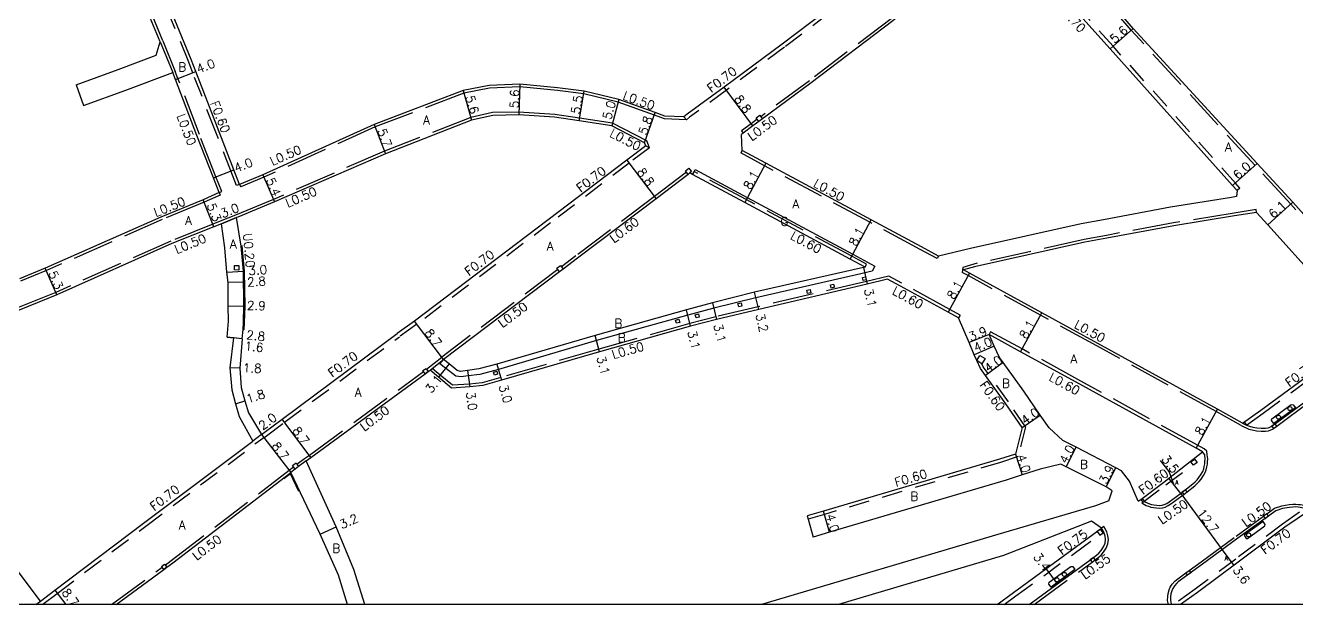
# Model space of a CAD drawing. Header units: metres. Extents: x -8800 to -8000, y -111600 to -110998.
# Drawn here: x -8677.7 to -8446.2, y -111600 to -111494.7 of the extents above; entities that cross this region are included whole.
import ezdxf

# ---------------------------------------------------------------- set-up
doc = ezdxf.new("R2010")
doc.units = ezdxf.units.M
doc.header["$LTSCALE"] = 2.5
doc.linetypes.add('22320', pattern=[2.5, 1.5, -1])
doc.linetypes.add('22330', pattern=[4, 3, -1])
doc.layers.get('0').update_dxf_attribs({"color": 150})
for name, color, linetype in [('2101000', 7, 'Continuous'), ('2101001', 1, 'Continuous'), ('2102000', 4, 'Continuous'), ('2102001', 191, 'Continuous'), ('2213000', 3, 'Continuous'), ('2231000', 4, 'Continuous'), ('2232000', 120, '22320'), ('2233000', 120, '22330'), ('2235000', 4, 'Continuous'), ('2236100', 7, 'Continuous'), ('2238000', 3, 'Continuous'), ('6165200', 90, '61300'), ('9107000', 139, 'Continuous'), ('9201100', 215, 'Continuous'), ('9201500', 222, 'Continuous'), ('9201600', 7, 'Continuous'), ('9202100', 82, 'Continuous'), ('9202200', 82, 'Continuous'), ('9203500', 155, 'Continuous'), ('999', 7, 'Continuous')]:
    doc.layers.add(name, color=color, linetype=linetype)
doc.styles.add('Dm_Anotation', font='txt.shx', dxfattribs={"bigfont": 'pscdm.shx'})
doc.linetypes.add('61300', pattern='A,2,-0.75,[1,dmdr.shx,S=0.15,R=0,X=0,Y=0],-0.75', length=3.5)

# ---------------------------------------------------------------- blocks, each defined once
blk = doc.blocks.new('223800')
blk.add_circle((0, 0), 0.75)

msp = doc.modelspace()

# ---------------------------------------------------------------- linework, layer by layer
at = {"layer": '2101000'}
for points in [[(-8653.11, -111497.64), (-8654.92, -111493.25), (-8656.59, -111490.03), (-8662.25, -111482.76), (-8669.36, -111470.93), (-8670.87, -111468.47), (-8672.94, -111464.53), (-8674.32, -111461.91), (-8676.77, -111456.92), (-8677.54, -111455.29)], [(-8503.62, -111470.5), (-8507.29, -111473.31), (-8516.75, -111480.55), (-8539.85, -111498.06), (-8550.42, -111505.86), (-8557.13, -111510.81), (-8557.75, -111511.27)], [(-8428.67, -111547.15), (-8432.57, -111542.72), (-8446.88, -111526.82), (-8453.37, -111519.79), (-8475.94, -111495.18), (-8486.23, -111483.15), (-8492.78, -111476.09), (-8493.5, -111475.32)], [(-8499.48, -111478.41), (-8501.94, -111480.3), (-8511.45, -111487.58), (-8519.08, -111493.36), (-8519.71, -111493.84), (-8534.6, -111505.12), (-8543.45, -111511.65), (-8544.09, -111512.12), (-8545.19, -111512.94), (-8546.96, -111514.24), (-8547.28, -111514.48)], [(-8457.02, -111524.69), (-8457.83, -111523.8), (-8480.12, -111498.9), (-8490.6, -111487.21), (-8493.46, -111484.02), (-8497.04, -111480.03), (-8498.13, -111478.81)], [(-8638.66, -111523.58), (-8639.7, -111520.91), (-8642.7, -111513.22), (-8646.62, -111503.04), (-8647.46, -111500.83), (-8651.28, -111491.57)], [(-8642.37, -111525.07), (-8643.42, -111522.37), (-8646.43, -111514.67), (-8650.35, -111504.47), (-8650.83, -111503.22)], [(-8557.75, -111511.27), (-8561.21, -111511.13), (-8562.96, -111510.51), (-8569.57, -111508.12), (-8575.89, -111506.61), (-8580.74, -111506), (-8587.62, -111505.34), (-8593.21, -111505.57), (-8597.96, -111506.49), (-8614.14, -111512.65), (-8634.42, -111521.8)], [(-8564.7, -111516.54), (-8564.9, -111515.98), (-8570.89, -111512.94), (-8576.82, -111512.03), (-8581.32, -111511.37), (-8587.79, -111510.94), (-8592.52, -111511.01), (-8596.42, -111511.88), (-8612.11, -111517.98), (-8632.29, -111526.76), (-8639, -111529.53), (-8639.2, -111529.61)], [(-8511.39, -111536.64), (-8514.5, -111534.95), (-8523.65, -111530.03), (-8542.84, -111519.73), (-8547.16, -111517.41), (-8547.28, -111514.48)], [(-8564.7, -111516.54), (-8568.15, -111519.15), (-8582.48, -111530.01), (-8606.78, -111548.46), (-8609.96, -111550.72)], [(-8634.42, -111521.8), (-8638.66, -111523.58)], [(-8556.66, -111521.49), (-8556.98, -111521.74), (-8562.83, -111526.17), (-8577.11, -111536.98), (-8579.74, -111538.97), (-8580.38, -111539.45), (-8601.55, -111555.4)], [(-8524.77, -111538.62), (-8527.48, -111537.17), (-8546.67, -111526.86), (-8556.16, -111521.77), (-8556.66, -111521.49)], [(-8642.37, -111525.07), (-8645.31, -111526.35), (-8652.98, -111529.51), (-8674.05, -111538.8), (-8678.76, -111540.72)], [(-8457.12, -111525.79), (-8458.03, -111525.95), (-8469.12, -111527.73), (-8481.32, -111529.99), (-8485.4, -111530.74), (-8505.58, -111535.23), (-8511.39, -111536.64)], [(-8457.02, -111524.69), (-8457.12, -111525.79)], [(-8453.46, -111528.66), (-8457.48, -111529.3), (-8468.52, -111531.08), (-8480.71, -111533.33), (-8484.73, -111534.08), (-8504.84, -111538.55), (-8506.81, -111539.14)], [(-8433.69, -111550.67), (-8437.14, -111546.76), (-8451.39, -111530.93), (-8453.46, -111528.66)], [(-8641.98, -111530.73), (-8643.34, -111531.27), (-8651.02, -111534.35), (-8671.96, -111543.67), (-8682.46, -111547.93), (-8694.72, -111552.77)], [(-8640.95, -111551.39), (-8640.66, -111548.42), (-8640.76, -111545.63), (-8640.74, -111541.44), (-8640.97, -111539.56), (-8641.37, -111535.12), (-8641.98, -111530.73)], [(-8638.17, -111551.68), (-8638.04, -111549.95), (-8637.95, -111548.71), (-8637.87, -111545.71), (-8637.98, -111539.35), (-8638.39, -111534.79), (-8639.2, -111529.61)], [(-8524.77, -111538.62), (-8525.04, -111538.68), (-8544.88, -111543.2), (-8552.54, -111545.13), (-8557.28, -111546.36), (-8573.93, -111551.03), (-8591.8, -111556.28), (-8595.09, -111557.15), (-8597.15, -111557.43), (-8598.45, -111557.6)], [(-8456, -111566.98), (-8460.58, -111564.46), (-8482.34, -111552.5), (-8492.57, -111546.92), (-8505.75, -111539.72), (-8506.81, -111539.14)], [(-8520.65, -111540.83), (-8524.35, -111541.7), (-8544.12, -111546.31), (-8551.8, -111548.14), (-8556.54, -111549.37), (-8573.11, -111554.02), (-8590.95, -111559.16), (-8594.38, -111560.14), (-8596.75, -111560.4), (-8600.05, -111560.63), (-8602.44, -111558.65), (-8603.98, -111557.37)], [(-8507.74, -111547.86), (-8509.63, -111546.83), (-8518.32, -111542.09), (-8520.65, -111540.83)], [(-8496.17, -111567.78), (-8499.1, -111563.5), (-8502.84, -111558.34), (-8503.76, -111557.07), (-8504.43, -111555.61), (-8504.91, -111554.56), (-8505.8, -111552.36), (-8507.74, -111547.86)], [(-8640.95, -111551.39), (-8639.76, -111551.51)], [(-8639.76, -111551.51), (-8640.43, -111556.93), (-8640.06, -111560.97), (-8639.41, -111563.47), (-8638.73, -111565.78), (-8636.28, -111570.29)], [(-8638.17, -111551.68), (-8638.63, -111556.99), (-8638.36, -111560.49), (-8637.69, -111562.92), (-8637.01, -111565.13), (-8634.68, -111569.09)], [(-8634.68, -111569.09), (-8634.19, -111568.73), (-8630.88, -111566.25), (-8609.96, -111550.72)], [(-8463.28, -111572.22), (-8464.48, -111571.56), (-8486.3, -111559.57), (-8496.45, -111554.03), (-8502.18, -111550.9)], [(-8475.05, -111581.21), (-8476.62, -111577.54), (-8478.08, -111575.66), (-8479.12, -111575.1), (-8486.34, -111571.37), (-8488.72, -111570.18), (-8491.25, -111567.88), (-8492.87, -111565.52), (-8495.84, -111561.18), (-8499.61, -111555.99), (-8500.29, -111555.05), (-8501.24, -111552.97), (-8502.18, -111550.9)], [(-8456, -111566.98), (-8452.66, -111564.62), (-8433.69, -111550.67)], [(-8598.45, -111557.6), (-8599.02, -111557.4), (-8600.52, -111556.21), (-8601.55, -111555.4)], [(-8626.53, -111573.85), (-8625.67, -111573.22), (-8604.86, -111558.02), (-8604.3, -111557.6), (-8603.98, -111557.37)], [(-8496.17, -111567.78), (-8497.38, -111572.63)], [(-8674.92, -111599.37), (-8672.28, -111597.41), (-8656.18, -111585.18), (-8636.28, -111570.29)], [(-8497.38, -111572.63), (-8500.25, -111573.57), (-8532.34, -111583.01), (-8535.32, -111583.89)], [(-8475.05, -111581.21), (-8474.55, -111580.9), (-8470.33, -111577.74), (-8463.28, -111572.22)], [(-8615.85, -111600), (-8617.86, -111593.6), (-8621.09, -111585.89), (-8626.53, -111573.85)], [(-8489.09, -111574.47), (-8492.87, -111575.35), (-8496.13, -111576.43), (-8499.08, -111577.4), (-8531.21, -111586.85), (-8534.19, -111587.73)], [(-8480.35, -111581.13), (-8479.77, -111579.29), (-8480.86, -111578.59), (-8488.13, -111574.95), (-8489.09, -111574.47)], [(-8661.13, -111600), (-8652.47, -111593.63), (-8651.91, -111593.21), (-8650.8, -111592.4), (-8629.35, -111575.97)], [(-8618.99, -111600), (-8620.68, -111594.67), (-8624.01, -111587.19), (-8629.35, -111575.97)], [(-8480.35, -111581.13), (-8482.82, -111582.02)], [(-8443.84, -111582.87), (-8448.29, -111585.94), (-8456.81, -111592.31), (-8464.21, -111597.81), (-8467.34, -111600)]]:
    msp.add_lwpolyline(points, dxfattribs=at)
at = {"layer": '2101000', "elevation": 9.8}
msp.add_lwpolyline([(-8500.72, -111600), (-8497.73, -111597.82), (-8487.11, -111590.07), (-8481.71, -111586.13), (-8483.53, -111584.83)], dxfattribs=at)
at = {"layer": '2101001'}
msp.add_lwpolyline([(-8535.32, -111583.89), (-8535.15, -111584.47), (-8534.19, -111587.73)], dxfattribs=at)
at = {"layer": '2102000'}
for points in [[(-8653.88, -111500.08), (-8653.11, -111497.64)], [(-8668.44, -111505.43), (-8660.78, -111502.66), (-8653.88, -111500.08)], [(-8667.08, -111509.19), (-8659.38, -111506.41), (-8650.83, -111503.22)], [(-8674.92, -111599.37), (-8682.09, -111589.88), (-8681.48, -111587.04), (-8689.57, -111569.83)], [(-8482.82, -111582.02), (-8500.6, -111587.24), (-8543.64, -111600)], [(-8483.53, -111584.83), (-8499.56, -111591.1), (-8529.57, -111600)]]:
    msp.add_lwpolyline(points, dxfattribs=at)
at = {"layer": '2102001'}
msp.add_lwpolyline([(-8668.44, -111505.43), (-8667.08, -111509.19)], dxfattribs=at)
at = {"layer": '2213000'}
for points, elevation in [([(-8455.29, -111567.39), (-8454.72, -111567.58), (-8454.15, -111567.73), (-8453.39, -111567.87), (-8452.63, -111567.91), (-8451.85, -111567.92), (-8451.38, -111567.86), (-8451.14, -111567.79), (-8450.82, -111567.64), (-8450.03, -111567.07), (-8435.04, -111556), (-8434.6, -111555.68), (-8434.16, -111555.27), (-8433.99, -111555), (-8433.78, -111554.59), (-8433.61, -111554.04), (-8433.51, -111553.47), (-8433.44, -111552.85), (-8433.44, -111552.29), (-8433.5, -111551.54), (-8433.56, -111551.34)], 9.48), ([(-8473.93, -111581.2), (-8473.63, -111581.38), (-8473.36, -111581.52), (-8472.97, -111581.67), (-8472.62, -111581.79), (-8472.15, -111581.87), (-8471.64, -111581.94), (-8471.12, -111581.96), (-8470.64, -111581.9), (-8470.26, -111581.8), (-8469.78, -111581.59), (-8469.37, -111581.31), (-8467.35, -111579.83), (-8465.05, -111578.06), (-8464.67, -111577.7), (-8464.3, -111577.29), (-8463.96, -111576.9), (-8463.53, -111576.26), (-8463.27, -111575.79), (-8463.09, -111575.32), (-8462.98, -111574.86), (-8462.9, -111574.42), (-8462.86, -111573.99), (-8462.85, -111573.53), (-8462.91, -111572.79), (-8463.28, -111572.22)], 9.53)]:
    msp.add_lwpolyline(points, dxfattribs=dict(at, elevation=elevation))
for points in [[(-8443.84, -111582.87), (-8444.57, -111582.54), (-8444.89, -111582.44), (-8445.21, -111582.38), (-8445.55, -111582.33), (-8445.88, -111582.3), (-8446.35, -111582.25), (-8446.85, -111582.26), (-8447.49, -111582.32), (-8448.76, -111582.55), (-8449.95, -111582.93), (-8456.9, -111587.95), (-8463.28, -111592.65), (-8467.73, -111595.89), (-8467.98, -111596.1), (-8468.42, -111596.58), (-8468.72, -111597.06), (-8468.9, -111597.48), (-8469.05, -111598.06), (-8469.13, -111598.6), (-8469.15, -111599.23), (-8469.01, -111599.96), (-8469, -111600)], [(-8494.88, -111600), (-8483.85, -111591.93), (-8482.92, -111591.25), (-8482.16, -111590.64), (-8481.74, -111590.16), (-8481.31, -111589.5), (-8481.05, -111588.84), (-8480.96, -111588.18), (-8481.03, -111587.58), (-8481.2, -111586.99), (-8481.46, -111586.49), (-8481.71, -111586.13)]]:
    msp.add_lwpolyline(points, dxfattribs=at)
at = {"layer": '2231000'}
for points in [[(-8638.19, -111534.76), (-8638.39, -111534.79)], [(-8637.84, -111549.96), (-8637.75, -111548.72), (-8637.67, -111545.71), (-8637.78, -111539.34), (-8638.19, -111534.76)], [(-8638.04, -111549.95), (-8637.84, -111549.96)]]:
    msp.add_lwpolyline(points, dxfattribs=at)
at = {"layer": '2232000'}
for points in [[(-8502.79, -111470.75), (-8506.86, -111473.87), (-8516.33, -111481.11), (-8539.43, -111498.62), (-8550, -111506.42), (-8556.71, -111511.37), (-8557.27, -111511.8)], [(-8456.5, -111524.23), (-8457.31, -111523.33), (-8479.6, -111498.43), (-8490.08, -111486.74), (-8492.94, -111483.56)], [(-8638.66, -111523.58), (-8639.22, -111523.79), (-8640.26, -111521.13), (-8643.26, -111513.44), (-8647.18, -111503.25), (-8648.02, -111501.06), (-8651.83, -111491.82)], [(-8557.75, -111511.27), (-8557.27, -111511.8)], [(-8564.04, -111516.92), (-8567.72, -111519.71), (-8582.05, -111530.57), (-8606.37, -111549.02), (-8609.55, -111551.29)], [(-8564.7, -111516.54), (-8564.04, -111516.92)], [(-8456.5, -111524.23), (-8457.02, -111524.69)], [(-8634.26, -111569.65), (-8633.77, -111569.29), (-8630.46, -111566.81), (-8609.55, -111551.29)], [(-8456, -111566.98), (-8455.29, -111567.39), (-8452.24, -111565.19), (-8434.47, -111552.02)], [(-8495.52, -111567.66), (-8498.61, -111563.15), (-8502.36, -111557.99), (-8503.24, -111556.77), (-8503.5, -111556.2)], [(-8495.52, -111567.66), (-8496.88, -111573.09)], [(-8634.68, -111569.09), (-8636.28, -111570.29)], [(-8634.26, -111569.65), (-8635.86, -111570.85)], [(-8674.5, -111599.93), (-8671.86, -111597.97), (-8655.76, -111585.74), (-8635.86, -111570.85)], [(-8496.88, -111573.09), (-8500.07, -111574.15), (-8532.17, -111583.59), (-8535.15, -111584.47)], [(-8474.55, -111580.9), (-8474.19, -111581.39), (-8469.97, -111578.22), (-8465.05, -111574.54)], [(-8499.43, -111600), (-8497.28, -111598.44), (-8486.66, -111590.69), (-8482.05, -111587.33)], [(-8675.78, -111600), (-8674.92, -111599.37)], [(-8674.5, -111599.93), (-8674.6, -111600)]]:
    msp.add_lwpolyline(points, dxfattribs=at)
at = {"layer": '2232000', "elevation": 1.54}
msp.add_lwpolyline([(-8445.66, -111583.19), (-8448.71, -111585.36), (-8457.24, -111591.73), (-8464.63, -111597.22), (-8468.6, -111600)], dxfattribs=at)
at = {"layer": '2233000'}
for points in [[(-8652.65, -111497.45), (-8654.47, -111493.04), (-8656.16, -111489.76), (-8661.84, -111482.47), (-8668.93, -111470.67), (-8670.43, -111468.22), (-8672.5, -111464.3), (-8673.87, -111461.68), (-8676.31, -111456.7), (-8677.08, -111455.07)], [(-8428.67, -111547.15), (-8429.09, -111547.43), (-8432.94, -111543.06), (-8447.25, -111527.16), (-8453.74, -111520.12), (-8476.31, -111495.51), (-8486.6, -111483.48), (-8493.15, -111476.43), (-8493.87, -111475.66)], [(-8520.02, -111493.44), (-8534.9, -111504.72), (-8543.74, -111511.25)], [(-8653.11, -111497.64), (-8650.83, -111503.22)], [(-8652.65, -111497.45), (-8650.37, -111503.04)], [(-8641.9, -111524.88), (-8642.96, -111522.19), (-8645.97, -111514.49), (-8649.88, -111504.29), (-8650.37, -111503.04)], [(-8557.27, -111511.8), (-8561.31, -111511.62), (-8563.13, -111510.98), (-8569.72, -111508.6), (-8575.98, -111507.1), (-8580.79, -111506.5), (-8587.63, -111505.84), (-8593.15, -111506.06), (-8597.82, -111506.97), (-8613.95, -111513.11), (-8634.22, -111522.26), (-8638.46, -111524.04)], [(-8564.04, -111516.92), (-8564.49, -111515.62), (-8570.73, -111512.46), (-8576.75, -111511.53), (-8581.27, -111510.88), (-8587.78, -111510.44), (-8592.58, -111510.51), (-8596.57, -111511.4), (-8612.3, -111517.52), (-8632.48, -111526.3), (-8639.39, -111529.15)], [(-8544.39, -111511.72), (-8545.49, -111512.54), (-8547.26, -111513.84)], [(-8547.26, -111513.84), (-8546.96, -111514.24)], [(-8547.16, -111517.41), (-8547.39, -111517.85)], [(-8511.63, -111537.08), (-8514.73, -111535.39), (-8523.88, -111530.47), (-8543.07, -111520.17), (-8547.39, -111517.85)], [(-8557.28, -111521.34), (-8563.13, -111525.77), (-8577.41, -111536.58), (-8580.04, -111538.57)], [(-8555.87, -111521.24), (-8556.16, -111521.77)], [(-8524.77, -111538.62), (-8524.49, -111538.09), (-8527.19, -111536.64), (-8546.39, -111526.33), (-8555.87, -111521.24)], [(-8642.17, -111525.52), (-8645.11, -111526.81), (-8652.78, -111529.97), (-8673.85, -111539.26), (-8678.57, -111541.18)], [(-8642.37, -111525.07), (-8641.9, -111524.88)], [(-8642.37, -111525.07), (-8642.17, -111525.52)], [(-8453.54, -111528.16), (-8457.56, -111528.81), (-8468.61, -111530.59), (-8480.8, -111532.84), (-8484.83, -111533.59), (-8504.96, -111538.06), (-8506.95, -111538.66)], [(-8453.46, -111528.66), (-8453.54, -111528.16)], [(-8642.17, -111530.26), (-8643.52, -111530.81), (-8651.21, -111533.89), (-8672.15, -111543.21), (-8682.65, -111547.47), (-8694.91, -111552.31)], [(-8639.39, -111529.15), (-8642.17, -111530.26)], [(-8639.2, -111529.61), (-8641.98, -111530.73)], [(-8511.39, -111536.64), (-8511.63, -111537.08)], [(-8520.44, -111540.27), (-8524.47, -111541.21), (-8544.24, -111545.83), (-8551.92, -111547.66), (-8556.67, -111548.89), (-8573.25, -111553.54), (-8591.09, -111558.68), (-8594.48, -111559.64), (-8596.79, -111559.9), (-8599.88, -111560.12), (-8602.12, -111558.26), (-8603.58, -111557.05)], [(-8580.68, -111539.05), (-8601.85, -111555)], [(-8507.45, -111547.34), (-8509.34, -111546.3), (-8518.04, -111541.56), (-8520.44, -111540.27)], [(-8506.95, -111538.66), (-8507.05, -111539.58)], [(-8456.24, -111567.41), (-8460.82, -111564.9), (-8482.58, -111552.94), (-8492.81, -111547.36), (-8505.99, -111540.16), (-8507.05, -111539.58)], [(-8507.45, -111547.34), (-8507.74, -111547.86)], [(-8501.9, -111550.37), (-8502.18, -111550.9)], [(-8462.99, -111571.69), (-8464.19, -111571.03), (-8486.01, -111559.04), (-8496.16, -111553.5), (-8501.9, -111550.37)], [(-8604.61, -111557.18), (-8601.85, -111555)], [(-8603.98, -111557.37), (-8603.58, -111557.05), (-8601.55, -111555.4)], [(-8626.82, -111573.44), (-8625.96, -111572.81), (-8605.16, -111557.61)], [(-8449.77, -111567.52), (-8435.87, -111557.26)], [(-8456.24, -111567.41), (-8454.87, -111568.08), (-8454.26, -111568.24), (-8453.45, -111568.38), (-8452.64, -111568.43), (-8451.82, -111568.43), (-8451.28, -111568.37), (-8450.96, -111568.28), (-8450.55, -111568.09), (-8450.38, -111567.97)], [(-8466.13, -111579.5), (-8464.73, -111578.43), (-8464.32, -111578.04), (-8463.93, -111577.61), (-8463.58, -111577.19), (-8463.12, -111576.52), (-8462.83, -111575.99), (-8462.63, -111575.47), (-8462.5, -111574.96), (-8462.42, -111574.49), (-8462.37, -111574.01), (-8462.36, -111573.51), (-8462.43, -111572.74), (-8462.52, -111572.11), (-8462.99, -111571.69)], [(-8629.65, -111575.57), (-8628.85, -111574.97)], [(-8628.21, -111574.49), (-8626.82, -111573.44)], [(-8626.53, -111573.85), (-8627.91, -111574.89)], [(-8652.21, -111592.81), (-8651.1, -111592), (-8629.65, -111575.57)], [(-8628.55, -111575.37), (-8629.35, -111575.97)], [(-8474.19, -111581.39), (-8474.35, -111581.51), (-8473.87, -111581.8), (-8473.56, -111581.96), (-8473.14, -111582.12), (-8472.74, -111582.26), (-8472.22, -111582.35), (-8471.68, -111582.42), (-8471.1, -111582.45), (-8470.54, -111582.38), (-8470.1, -111582.26), (-8469.55, -111582.01), (-8469.09, -111581.7), (-8467.06, -111580.22), (-8466.73, -111579.96)], [(-8451.58, -111583.48), (-8450.18, -111582.47), (-8448.88, -111582.05), (-8447.55, -111581.82), (-8446.88, -111581.76), (-8446.33, -111581.74), (-8445.83, -111581.79), (-8445.49, -111581.83), (-8445.13, -111581.88), (-8444.76, -111581.95), (-8444.41, -111582.05), (-8443.86, -111582.25), (-8443.6, -111582.43)], [(-8465.74, -111593.81), (-8463.58, -111592.25), (-8457.2, -111587.54), (-8452.18, -111583.91)], [(-8482.85, -111591.85), (-8482.61, -111591.67), (-8481.79, -111591.02), (-8481.32, -111590.47), (-8480.84, -111589.75), (-8480.53, -111588.98), (-8480.43, -111588.18), (-8480.52, -111587.48), (-8480.7, -111586.79), (-8481.01, -111586.22), (-8481.28, -111585.83), (-8481.71, -111586.13)], [(-8661.97, -111600), (-8652.77, -111593.22)], [(-8493.99, -111600), (-8483.43, -111592.28)], [(-8469.52, -111600), (-8469.66, -111599.27), (-8469.64, -111598.55), (-8469.55, -111597.96), (-8469.38, -111597.31), (-8469.17, -111596.83), (-8468.82, -111596.28), (-8468.34, -111595.73), (-8468.04, -111595.49), (-8466.32, -111594.24)]]:
    msp.add_lwpolyline(points, dxfattribs=at)
at = {"layer": '2233000', "flags": 128}
msp.add_lwpolyline([(-8638.66, -111523.58), (-8638.46, -111524.04)], dxfattribs=at)
at = {"layer": '2235000'}
for points in [[(-8544.09, -111512.12), (-8544.39, -111511.72), (-8544.56, -111511.48), (-8543.92, -111511), (-8543.74, -111511.25), (-8543.45, -111511.65)], [(-8556.98, -111521.74), (-8557.28, -111521.34), (-8557.46, -111521.1), (-8556.83, -111520.62), (-8556.71, -111520.77), (-8556.34, -111521.25), (-8556.66, -111521.49)], [(-8639.61, -111539.14), (-8639.6, -111538.64), (-8639.6, -111538.34), (-8638.8, -111538.35), (-8638.8, -111538.65), (-8638.81, -111539.15)], [(-8580.38, -111539.45), (-8580.68, -111539.05), (-8580.86, -111538.81), (-8580.22, -111538.33), (-8580.04, -111538.57), (-8579.74, -111538.97)], [(-8525.11, -111541.08), (-8525.25, -111540.5), (-8524.67, -111540.36), (-8524.53, -111540.95)], [(-8535.22, -111543.42), (-8535.36, -111542.83), (-8534.78, -111542.69), (-8534.64, -111543.28)], [(-8530.94, -111542.42), (-8531.08, -111541.83), (-8530.49, -111541.69), (-8530.35, -111542.28)], [(-8547.76, -111545.84), (-8547.9, -111545.26), (-8547.32, -111545.12), (-8547.18, -111545.71)], [(-8555.52, -111547.87), (-8555.67, -111547.29), (-8555.09, -111547.14), (-8554.94, -111547.72)], [(-8559.09, -111548.83), (-8559.25, -111548.25), (-8558.66, -111548.1), (-8558.51, -111548.68)], [(-8504.43, -111555.61), (-8503.84, -111554.68), (-8502.91, -111555.27), (-8503.5, -111556.2)], [(-8604.86, -111558.02), (-8605.16, -111557.61), (-8605.28, -111557.45), (-8604.71, -111557.04), (-8604.61, -111557.18), (-8604.3, -111557.6)], [(-8592.25, -111558.28), (-8592.41, -111557.7), (-8591.83, -111557.54), (-8591.67, -111558.12)], [(-8450.69, -111567.55), (-8450.38, -111567.97), (-8449.77, -111567.52), (-8450.08, -111567.1)], [(-8628.55, -111575.37), (-8628.85, -111574.97), (-8629.03, -111574.73), (-8628.39, -111574.25), (-8628.21, -111574.49), (-8627.91, -111574.89)], [(-8464.75, -111573.55), (-8464.3, -111574.14), (-8464.97, -111574.64), (-8465.42, -111574.05)], [(-8467.03, -111579.58), (-8466.73, -111579.96), (-8466.13, -111579.5), (-8466.43, -111579.12)], [(-8452.18, -111583.91), (-8451.88, -111584.32), (-8451.29, -111583.89), (-8451.58, -111583.48)], [(-8482.5, -111586.71), (-8482.02, -111587.38), (-8481.4, -111586.93), (-8481.89, -111586.26)], [(-8483.75, -111591.85), (-8483.43, -111592.28), (-8482.85, -111591.85), (-8483.16, -111591.42)], [(-8652.47, -111593.63), (-8652.77, -111593.22), (-8652.89, -111593.06), (-8652.33, -111592.65), (-8651.91, -111593.21)], [(-8465.74, -111593.81), (-8465.44, -111594.22), (-8466.03, -111594.65), (-8466.32, -111594.24)]]:
    msp.add_lwpolyline(points, close=True, dxfattribs=at)
at = {"layer": '2236100'}
for points, elevation in [([(-8450.34, -111567.08), (-8450.75, -111566.54), (-8450.71, -111566.19), (-8447.14, -111563.6), (-8446.8, -111563.65), (-8446.39, -111564.2)], 9.66), ([(-8455.73, -111587.38), (-8455.34, -111587.96), (-8455.09, -111587.99), (-8451.93, -111585.71), (-8451.87, -111585.46), (-8452.27, -111584.87)], 9.59), ([(-8490.87, -111596.82), (-8491.27, -111596.27), (-8491.21, -111595.92), (-8487.29, -111593.05), (-8486.93, -111593.1), (-8486.53, -111593.65)], 9.69)]:
    msp.add_lwpolyline(points, close=True, dxfattribs=dict(at, elevation=elevation))
at = {"layer": '6165200'}
msp.add_lwpolyline([(-8627.87, -111579.42), (-8629.4, -111576.2), (-8630.6, -111577.11)], dxfattribs=at)
at = {"layer": '9107000'}
for points, elevation in [([(-8455.73, -111566.78), (-8455.29, -111567.39), (-8454.72, -111567.58), (-8454.15, -111567.73), (-8453.39, -111567.87), (-8452.63, -111567.91), (-8451.85, -111567.92), (-8451.38, -111567.86), (-8451.14, -111567.79), (-8450.82, -111567.64), (-8450.03, -111567.07), (-8435.04, -111556), (-8434.6, -111555.68), (-8434.16, -111555.27), (-8433.99, -111555), (-8433.78, -111554.59), (-8433.61, -111554.04), (-8433.51, -111553.47), (-8433.44, -111552.85), (-8433.44, -111552.29), (-8433.5, -111551.54), (-8433.56, -111551.34), (-8433.69, -111550.67)], 9.59), ([(-8474.3, -111580.71), (-8473.93, -111581.2), (-8473.63, -111581.38), (-8473.36, -111581.52), (-8472.97, -111581.67), (-8472.62, -111581.79), (-8472.15, -111581.87), (-8471.64, -111581.94), (-8471.12, -111581.96), (-8470.64, -111581.9), (-8470.26, -111581.8), (-8469.78, -111581.59), (-8469.37, -111581.31), (-8467.35, -111579.83), (-8465.05, -111578.06), (-8464.67, -111577.7), (-8464.3, -111577.29), (-8463.96, -111576.9), (-8463.53, -111576.26), (-8463.27, -111575.79), (-8463.09, -111575.32), (-8462.98, -111574.86), (-8462.9, -111574.42), (-8462.86, -111573.99), (-8462.85, -111573.53), (-8462.91, -111572.79), (-8463.28, -111572.22)], 9.57)]:
    msp.add_lwpolyline(points, dxfattribs=dict(at, elevation=elevation))
for points in [[(-8443.84, -111582.87), (-8444.57, -111582.54), (-8444.89, -111582.44), (-8445.21, -111582.38), (-8445.55, -111582.33), (-8445.88, -111582.3), (-8446.35, -111582.25), (-8446.85, -111582.26), (-8447.49, -111582.32), (-8448.76, -111582.55), (-8449.95, -111582.93), (-8456.9, -111587.95), (-8463.28, -111592.65), (-8467.73, -111595.89), (-8467.98, -111596.1), (-8468.42, -111596.58), (-8468.72, -111597.06), (-8468.9, -111597.48), (-8469.05, -111598.06), (-8469.13, -111598.6), (-8469.15, -111599.23), (-8469.01, -111599.96), (-8469, -111600)], [(-8494.88, -111600), (-8483.85, -111591.93), (-8482.92, -111591.25), (-8482.16, -111590.64), (-8481.74, -111590.16), (-8481.31, -111589.5), (-8481.05, -111588.84), (-8480.96, -111588.18), (-8481.03, -111587.58), (-8481.2, -111586.99), (-8481.46, -111586.49), (-8481.71, -111586.13)]]:
    msp.add_lwpolyline(points, dxfattribs=at)
at = {"layer": '9201100'}
for points in [[(-8480.12, -111498.9), (-8475.94, -111495.18)], [(-8650.35, -111504.47), (-8646.62, -111503.04)], [(-8587.62, -111505.34), (-8587.79, -111510.94)], [(-8597.96, -111506.49), (-8596.42, -111511.88)], [(-8576.82, -111512.03), (-8575.89, -111506.61)], [(-8545.19, -111512.94), (-8550.42, -111505.86)], [(-8569.57, -111508.12), (-8570.89, -111512.94)], [(-8614.14, -111512.65), (-8612.11, -111517.98)], [(-8564.9, -111515.98), (-8562.96, -111510.51)], [(-8568.15, -111519.15), (-8562.83, -111526.17)], [(-8643.42, -111522.37), (-8639.7, -111520.91)], [(-8634.42, -111521.8), (-8632.29, -111526.76)], [(-8542.84, -111519.73), (-8546.67, -111526.86)], [(-8457.83, -111523.8), (-8453.37, -111519.79)], [(-8643.34, -111531.27), (-8645.31, -111526.35)], [(-8451.39, -111530.93), (-8446.88, -111526.82)], [(-8641.98, -111530.73), (-8639.2, -111529.61)], [(-8527.48, -111537.17), (-8523.65, -111530.03)], [(-8671.96, -111543.67), (-8674.05, -111538.8)], [(-8640.97, -111539.56), (-8637.98, -111539.35)], [(-8525.04, -111538.68), (-8524.35, -111541.7)], [(-8505.75, -111539.72), (-8509.63, -111546.83)], [(-8637.94, -111541.34), (-8640.74, -111541.44)], [(-8552.54, -111545.13), (-8551.8, -111548.14)], [(-8544.12, -111546.31), (-8544.88, -111543.2)], [(-8640.76, -111545.63), (-8637.87, -111545.71)], [(-8556.54, -111549.37), (-8557.28, -111546.36)], [(-8496.45, -111554.03), (-8492.57, -111546.92)], [(-8601.55, -111555.4), (-8606.78, -111548.46)], [(-8638.17, -111551.68), (-8640.95, -111551.39)], [(-8638.17, -111551.68), (-8639.76, -111551.51)], [(-8573.11, -111554.02), (-8573.93, -111551.03)], [(-8502.18, -111550.9), (-8505.8, -111552.36)], [(-8501.24, -111552.97), (-8504.91, -111554.56)], [(-8600.52, -111556.21), (-8602.44, -111558.65)], [(-8591.8, -111556.28), (-8590.95, -111559.16)], [(-8499.61, -111555.99), (-8502.84, -111558.34)], [(-8638.63, -111556.99), (-8640.43, -111556.93)], [(-8597.15, -111557.43), (-8596.75, -111560.4)], [(-8639.41, -111563.47), (-8637.69, -111562.92)], [(-8496.17, -111567.78), (-8492.87, -111565.52)], [(-8464.48, -111571.56), (-8460.58, -111564.46)], [(-8625.67, -111573.22), (-8630.88, -111566.25)], [(-8634.68, -111569.09), (-8636.28, -111570.29)], [(-8634.68, -111569.09), (-8629.35, -111575.97)], [(-8497.38, -111572.63), (-8496.13, -111576.43)], [(-8488.13, -111574.95), (-8486.34, -111571.37)], [(-8480.86, -111578.59), (-8479.12, -111575.1)], [(-8531.21, -111586.85), (-8532.34, -111583.01)], [(-8624.01, -111587.19), (-8621.09, -111585.89)], [(-8672.28, -111597.41), (-8670.32, -111600)]]:
    msp.add_lwpolyline(points, dxfattribs=at)
at = {"layer": '9201100', "flags": 128}
for points in [[(-8467.28, -111579.77), (-8469.43, -111577.03)], [(-8467.28, -111579.77), (-8459.72, -111590.03)], [(-8459.72, -111590.03), (-8457.6, -111592.89)], [(-8489.72, -111596.22), (-8491.75, -111593.45)]]:
    msp.add_lwpolyline(points, dxfattribs=at)
at = {"layer": '9201600', "flags": 128}
msp.add_lwpolyline([(-8468.55, -111578.14), (-8469.36, -111575.82), (-8470.94, -111573.8)], dxfattribs=at)
at = {"layer": '9202200'}
msp.add_lwpolyline([(-8556.16, -111521.77), (-8555.87, -111521.24), (-8555.68, -111520.89), (-8546.2, -111525.98), (-8527.01, -111536.29), (-8522.99, -111538.45), (-8523.47, -111539.35), (-8526.33, -111540), (-8544.64, -111544.18), (-8552.29, -111546.1), (-8557.02, -111547.33), (-8573.66, -111551.99), (-8591.53, -111557.25), (-8594.9, -111558.13), (-8597.01, -111558.42), (-8598.32, -111558.59), (-8599.3, -111558.45), (-8601.14, -111557), (-8602.17, -111556.19), (-8601.55, -111555.4)], dxfattribs=at)
at = {"layer": '999'}
msp.add_lwpolyline([(-8800, -111000), (-8000, -111000), (-8000, -111600), (-8800, -111600)], close=True, dxfattribs=at)

# ---------------------------------------------------------------- block references
at = {"layer": '2238000', "xscale": 0.5, "yscale": 0.5, "zscale": 0.5}
for p in [(-8449.47, -111565.91, 9.71), (-8447.39, -111564.35, 9.68), (-8454.89, -111587.33, 9.58), (-8489.82, -111595.51, 9.69), (-8488.46, -111594.52, 9.78)]:
    msp.add_blockref('223800', p, dxfattribs=at)

# ---------------------------------------------------------------- texts
at = {"layer": '9201500', "style": 'Dm_Anotation'}
for s, rotation, p in [('5.6', 41.6583, (-8479.29, -111498.03)), ('4.0', 21.0245, (-8646.15, -111503.4)), ('5.6', 285.9569, (-8597.53, -111507.62)), ('5.6', 88.262, (-8587.85, -111509.74)), ('5.5', 80.3145, (-8576.73, -111510.88)), ('8.8', 306.4141, (-8548.67, -111508.05)), ('5.0', 74.7577, (-8571.03, -111511.9)), ('5.8', 70.4888, (-8564.56, -111514.72)), ('5.7', 290.8388, (-8613.6, -111513.78)), ('4.0', 21.3372, (-8639.28, -111521.42)), ('6.0', 42.0076, (-8456.86, -111522.79)), ('8.8', 307.148, (-8566.37, -111521.33)), ('8.1', 61.7606, (-8545.6, -111524.66)), ('5.4', 293.328, (-8633.9, -111522.77)), ('5.3', 291.8425, (-8644.67, -111527.36)), ('3.0', 21.8482, (-8641.75, -111529.71)), ('6.1', 42.3955, (-8450.39, -111529.88)), ('8.1', 61.7628, (-8526.41, -111534.96)), ('5.3', 293.2417, (-8673.54, -111539.72)), ('2.8', 4.0326, (-8637.24, -111542.17)), ('3.0', 4.0326, (-8637.02, -111540.08)), ('3.1', 282.8656, (-8524.95, -111542.7)), ('8.1', 61.3676, (-8508.54, -111544.63)), ('2.9', 358.4164, (-8637.34, -111546.37)), ('3.2', 283.5715, (-8544.71, -111547.28)), ('3.1', 283.8006, (-8552.37, -111549.16)), ('3.9', 22.1062, (-8505.51, -111552.14)), ('8.1', 61.3702, (-8495.36, -111551.83)), ('2.8', 354.0478, (-8637.51, -111551.71)), ('8.7', 307.0016, (-8605.05, -111550.59)), ('3.1', 283.7989, (-8557.11, -111550.39)), ('4.0', 23.3655, (-8504.58, -111554.12)), ('1.6', 354.0478, (-8637.81, -111553.72)), ('1.8', 358.0036, (-8638.11, -111557.73)), ('3.1', 285.3558, (-8573.66, -111555.05)), ('4.0', 35.975, (-8502.33, -111557.88)), ('3.1', 51.7206, (-8603.73, -111561.7)), ('1.8', 17.8611, (-8637.13, -111563.4)), ('3.0', 286.3956, (-8591.47, -111560.25)), ('3.0', 277.6562, (-8597.42, -111561.4)), ('2.0', 36.8052, (-8634.46, -111568.35)), ('4.0', 34.4122, (-8495.67, -111567.35)), ('8.7', 306.8122, (-8629.15, -111568.39)), ('8.1', 61.2068, (-8463.39, -111569.36)), ('8.7', 307.7601, (-8632.91, -111571.2)), ('4.0', 63.4065, (-8488.04, -111574.54)), ('3.5', 308.0393, (-8470.86, -111573.59)), ('4.0', 288.2184, (-8497.16, -111572.98)), ('3.9', 63.4114, (-8480.8, -111578.23)), ('3.2', 24.0658, (-8620.03, -111586.29)), ('4.0', 286.3944, (-8531.94, -111583.76)), ('12.7', 306.3621, (-8464.36, -111583.32)), ('3.4', 306.1069, (-8494.2, -111591.34)), ('3.6', 306.6346, (-8457.89, -111593.72)), ('8.7', 307.1889, (-8671.14, -111597.84))]:
    msp.add_text(s, height=1.6, rotation=rotation, dxfattribs=at).set_placement(p)
at = {"layer": '9202100', "style": 'Dm_Anotation'}
for s, height, p in [('B', 1.6, (-8649.83, -111503.01)), ('A', 1.6, (-8605.24, -111512.65)), ('A', 1.6, (-8459.22, -111517.57)), ('A', 1.6, (-8537.96, -111527.92)), ('A', 1.6, (-8648.58, -111530.92)), ('G', 1.6, (-8540.16, -111531.13)), ('A', 1.6, (-8640.42, -111535.21)), ('A', 1.6, (-8582.72, -111535.6)), ('B', 1.6, (-8570.39, -111549.65)), ('B', 1.6, (-8569.8, -111552.27)), ('A', 1.6, (-8487.37, -111556.11)), ('B', 1.6, (-8499.83, -111560.56)), ('A', 1.6, (-8617.71, -111562.2)), ('B', 1.6, (-8485.63, -111575.31)), ('A', 0.75, (-8468.27, -111578.14, 9.72)), ('B', 1.6, (-8516.51, -111581.11)), ('A', 1.6, (-8649.76, -111586.34)), ('B', 1.6, (-8621.78, -111590.57)), ('A', 0.75, (-8459.27, -111591.96, 9.58))]:
    msp.add_text(s, height=height, dxfattribs=at).set_placement(p)
at = {"layer": '9203500', "style": 'Dm_Anotation'}
for s, rotation, p in [('F0.70', 311.8683, (-8489.65, -111491.61)), ('F0.70', 37.4195, (-8552.73, -111506.96)), ('L0.50', 340.1189, (-8569.02, -111508.06)), ('F0.60', 291.2318, (-8644.03, -111508.76)), ('L0.50', 291.0245, (-8650.15, -111511.1)), ('L0.50', 36.4167, (-8545.4, -111515.73)), ('L0.50', 333.1351, (-8571.43, -111514.79)), ('L0.50', 23.5194, (-8632.7, -111520.2)), ('F0.70', 37.1484, (-8576.56, -111525.08)), ('L0.50', 23.5194, (-8629.88, -111527.8)), ('L0.50', 331.3678, (-8534.31, -111523.87)), ('L0.50', 21.8482, (-8653.9, -111529.49)), ('L0.60', 37.1484, (-8570.5, -111534.29)), ('L0.50', 21.8482, (-8650.11, -111536.22)), ('U0.20', 275.1469, (-8638.03, -111532.52)), ('L0.60', 331.7566, (-8538.5, -111533.4)), ('F0.70', 37.1484, (-8596.91, -111540.28)), ('L0.60', 331.2119, (-8519.96, -111543.43)), ('L0.50', 37.0037, (-8590.8, -111549.72)), ('L0.50', 331.2119, (-8486.82, -111549.54)), ('F0.70', 37.0037, (-8621.78, -111558.73)), ('L0.50', 15.6712, (-8570.62, -111555.33)), ('F0.70', 36.3262, (-8447.49, -111560.51)), ('L0.60', 331.2119, (-8491.44, -111559.1)), ('F0.60', 305.9795, (-8503.98, -111560.08)), ('L0.50', 37.0037, (-8615.98, -111568.58)), ('F0.60', 16.3934, (-8519.1, -111578.6)), ('F0.60', 36.8582, (-8474.15, -111580.06)), ('F0.70', 37.441, (-8654.22, -111583.03)), ('L0.50', 34.1701, (-8470.7, -111585.46)), ('L0.50', 35.886, (-8455.42, -111585.95)), ('F0.75', 36.1069, (-8488.91, -111591.07)), ('F0.70', 36.7503, (-8451.92, -111590.96)), ('L0.50', 37.441, (-8646.51, -111592.06)), ('L0.55', 36.193, (-8484.7, -111595.49))]:
    msp.add_text(s, height=1.6, rotation=rotation, dxfattribs=at).set_placement(p)

doc.saveas('drawing.dxf')
